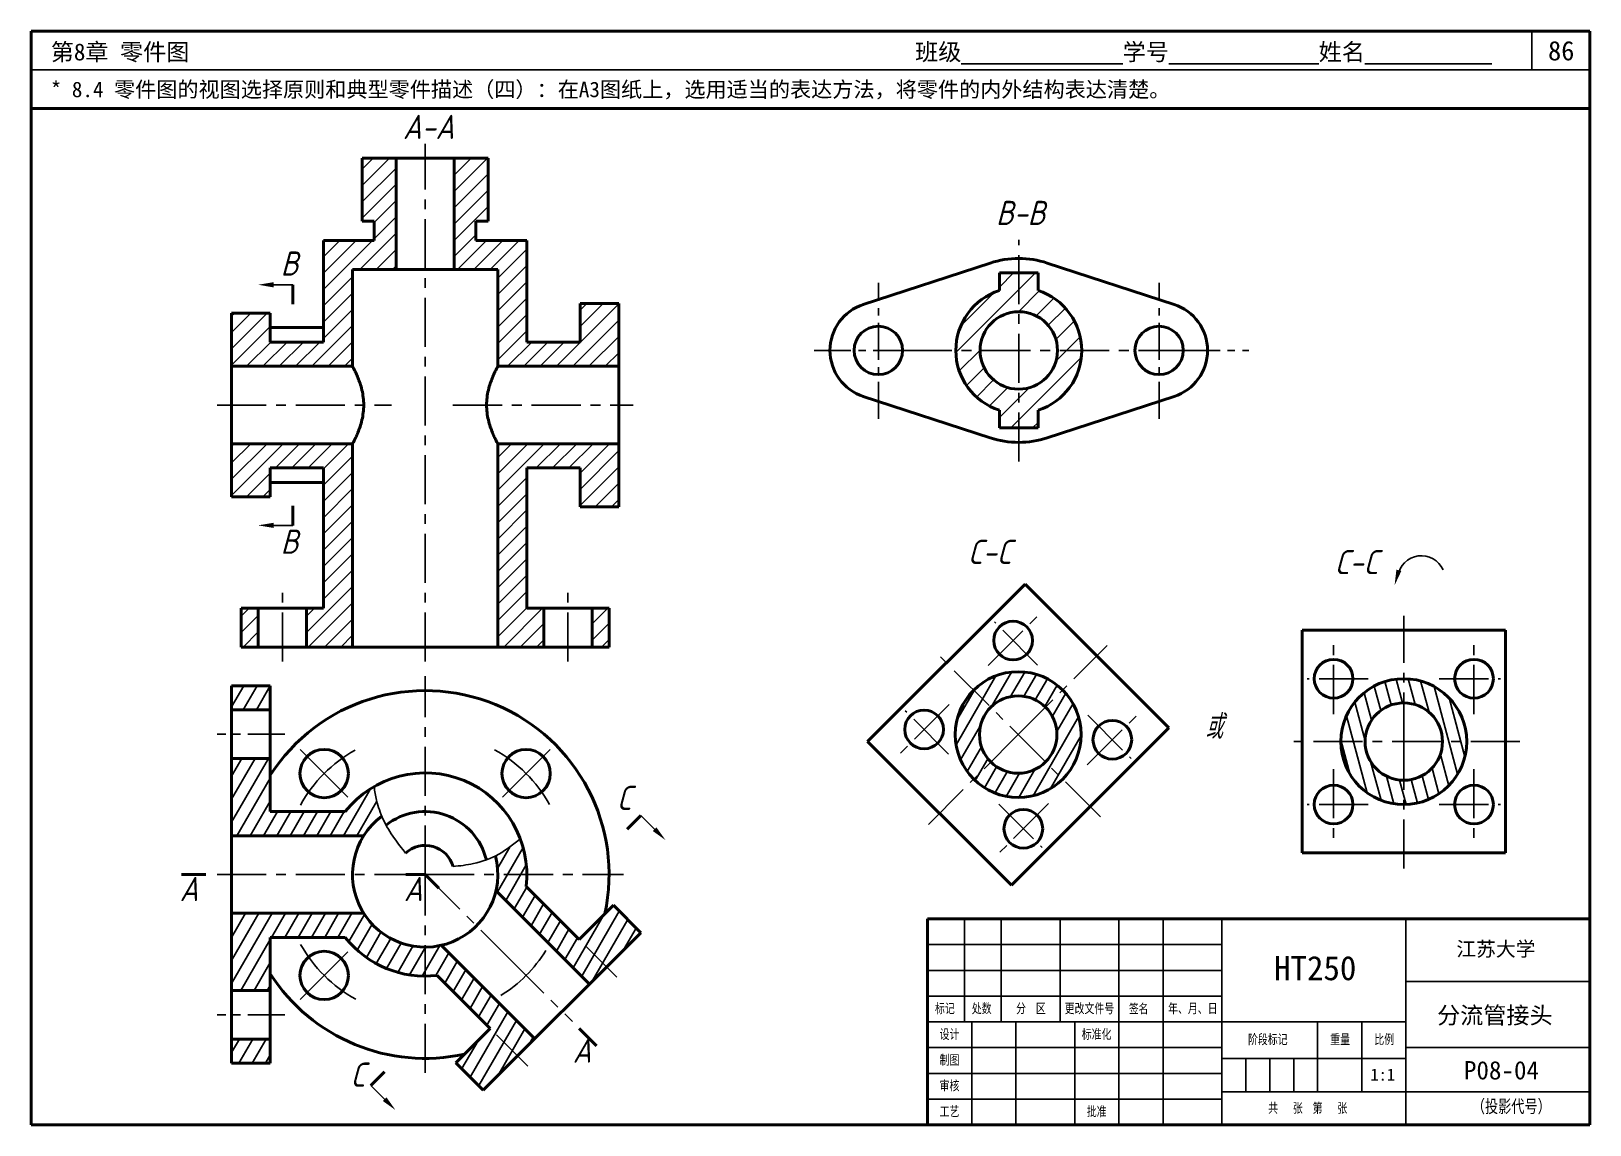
# Model space of a CAD drawing. Header units: millimetres. Extents: x 0 to 322, y 0 to 226.
import ezdxf

# ---------------------------------------------------------------- set-up
doc = ezdxf.new("R2010")
doc.units = ezdxf.units.MM
doc.header["$LTSCALE"] = 0.32
doc.linetypes.add('CENTER', pattern=[50.8, 31.75, -6.35, 6.35, -6.35])
doc.linetypes.add('HIDDEN', pattern=[9.525, 6.35, -3.175])
for name, color, linetype in [('点画线层', 7, 'CENTER'), ('细实线层', 7, 'Continuous'), ('虚线层', 7, 'HIDDEN')]:
    doc.layers.add(name, color=color, linetype=linetype)
doc.layers.add('粗实线层', color=7, linetype='Continuous', lineweight=50)
doc.styles.get("Standard").update_dxf_attribs({"font": 'gbeitc.shx', "height": 4, "bigfont": 'gbcbig.shx'})
doc.styles.add('宋体', font='', dxfattribs={"height": 3.5})
doc.styles.get('宋体').set_extended_font_data('SimSun')

msp = doc.modelspace()

# ---------------------------------------------------------------- hatches: boundary and pattern name
at = {"layer": '细实线层'}
h = msp.add_hatch(dxfattribs=at)
h.set_pattern_fill('ANSI31', color=256, scale=0.75)
h.set_pattern_definition([(45, (0, 1.093), (-1.683798, 1.683798), [])])
h.paths.add_polyline_path([(75.39, 199.74), (68.39, 199.74), (68.39, 186.74), (70.89, 186.74), (70.89, 182.74), (60.39, 182.74), (60.39, 161.74), (49.39, 161.74), (49.39, 167.74), (41.39, 167.74), (41.39, 156.74), (66.39, 156.74), (66.39, 176.74), (75.39, 176.74)])
h.paths.add_polyline_path([(66.39, 140.74), (41.39, 140.74), (41.39, 129.74), (49.39, 129.74), (49.39, 135.74), (60.39, 135.74), (60.39, 106.74), (56.89, 106.74), (56.89, 98.74), (66.39, 98.74)])
h.paths.add_polyline_path([(46.89, 106.74), (43.39, 106.74), (43.39, 98.74), (46.89, 98.74)], flags=17)
h.paths.add_polyline_path([(119.39, 106.74), (115.89, 106.74), (115.89, 98.74), (119.39, 98.74)])
h.paths.add_polyline_path([(105.89, 106.74), (102.39, 106.74), (102.39, 135.74), (113.39, 135.74), (113.39, 127.74), (121.39, 127.74), (121.39, 140.74), (96.39, 140.74), (96.39, 98.74), (105.89, 98.74)])
h.paths.add_polyline_path([(121.39, 169.74), (113.39, 169.74), (113.39, 161.74), (102.39, 161.74), (102.39, 182.74), (91.89, 182.74), (91.89, 186.74), (94.39, 186.74), (94.39, 199.74), (87.39, 199.74), (87.39, 176.74), (96.39, 176.74), (96.39, 156.74), (121.39, 156.74)])
h = msp.add_hatch(dxfattribs=at)
h.set_pattern_fill('ANSI31', color=256)
h.paths.add_polyline_path([(208.02, 172.4), (208.02, 176.03), (204.02, 176.03), (204.02, 168.03, -0.414214), (212.02, 160.03), (217.02, 160.03, 0.325305)])
h.paths.add_polyline_path([(204.02, 168.03), (204.02, 176.03), (200.02, 176.03), (200.02, 172.4, 0.325305), (191.02, 160.03), (196.02, 160.03, -0.414214)])
h.paths.add_polyline_path([(204.02, 152.03, -0.414214), (196.02, 160.03), (191.02, 160.03, 0.325305), (200.02, 147.66), (200.02, 144.03), (204.02, 144.03)])
h.paths.add_polyline_path([(217.02, 160.03), (212.02, 160.03, -0.414214), (204.02, 152.03), (204.02, 144.03), (208.02, 144.03), (208.02, 147.66, 0.325305)])
h = msp.add_hatch(dxfattribs=at)
h.set_pattern_fill('ANSI31', color=256, scale=0.75, angle=15)
edge = h.paths.add_edge_path()
edge.add_arc((203.91, 80.64), 13, 45, 405)
edge = h.paths.add_edge_path(flags=17)
edge.add_arc((203.91, 80.64), 8, 45, 405)
h = msp.add_hatch(dxfattribs=at)
h.set_pattern_fill('ANSI31', color=256, scale=0.75, angle=15)
h.set_pattern_definition([(60, (0, 0.3795), (-2.062223, 1.190625), [])])
h.paths.add_polyline_path([(49.39, 90.73), (41.39, 90.73), (41.39, 85.73), (49.39, 85.73)])
edge = h.paths.add_edge_path()
edge.add_line((49.39, 75.73), (41.39, 75.73))
edge.add_line((41.39, 75.73), (41.39, 59.73))
edge.add_line((41.39, 59.73), (68.7, 59.73))
edge.add_arc((81.39, 51.73), 15, 126.6656, 147.769, ccw=False)
edge.add_spline(control_points=[(72.44, 63.76), (71.97, 64.83), (71.29, 66.85), (70.98, 68.94), (70.84, 69.89)], knot_values=[9.073073, 9.073073, 9.073073, 9.073073, 12.563674, 15.419063, 15.419063, 15.419063, 15.419063], degree=3, periodic=0)
edge.add_arc((81.39, 51.73), 21, 120.1501, 141.7534)
edge.add_line((64.9, 64.73), (49.39, 64.73))
edge.add_line((49.39, 64.73), (49.39, 75.73))
h.paths.add_polyline_path([(68.7, 43.73), (41.39, 43.73), (41.39, 27.73), (49.39, 27.73), (49.39, 38.73), (64.9, 38.73, 0.229735), (81.39, 30.73), (81.39, 36.73, -0.257543)])
h.paths.add_polyline_path([(84.71, 37.1, -0.055773), (81.39, 36.73), (81.39, 30.73, 0.029476), (83.86, 30.87), (94.83, 19.91), (87.76, 12.84), (93.41, 7.18), (104.02, 17.79)])
h.paths.add_polyline_path([(120.28, 45.36), (113.21, 38.29), (102.25, 49.26, 0.029476), (102.39, 51.73), (96.39, 51.73, -0.055773), (96.02, 48.41), (115.33, 29.1), (125.94, 39.71)])
edge = h.paths.add_edge_path()
edge.add_spline(control_points=[(101.05, 59.11), (99.63, 57.98), (97.99, 56.66), (96.15, 55.68), (95.9, 55.56)], knot_values=[9.035394, 9.035394, 9.035394, 9.035394, 14.467533, 15.303949, 15.303949, 15.303949, 15.303949], degree=3, periodic=0)
edge.add_arc((81.39, 51.73), 15, 0, 14.787, ccw=False)
edge.add_line((96.39, 51.73), (102.39, 51.73))
edge.add_arc((81.39, 51.73), 21, 0, 20.5822)
h.paths.add_polyline_path([(49.39, 17.73), (41.39, 17.73), (41.39, 12.73), (49.39, 12.73)])
h = msp.add_hatch(dxfattribs=at)
h.set_pattern_fill('ANSI31', color=256, scale=0.75, angle=60)
h.set_pattern_definition([(105, (196.401, -122.016), (-2.30011, -0.616313), [])])
edge = h.paths.add_edge_path()
edge.add_arc((283.57, 79.19), 13, 90, 450)
edge = h.paths.add_edge_path(flags=17)
edge.add_arc((283.57, 79.19), 8, 90, 450)

# ---------------------------------------------------------------- linework, layer by layer
at = {"lineweight": 50}
for p, q in [((322, 226), (0, 226)), ((0, 226), (0, 0)), ((322, 0), (322, 226)), ((322, 210), (0, 210)), ((322, 42.56), (185.2, 42.56)), ((185.2, 42.56), (185.2, 0)), ((0, 0), (322, 0))]:
    msp.add_line(p, q, dxfattribs=at)
for p, q in [((310, 218), (310, 226)), ((322, 218), (0, 218)), ((192.8, 42.56), (192.8, 21.28)), ((200.4, 42.56), (200.4, 21.28)), ((212.56, 42.56), (212.56, 21.28)), ((224.72, 42.56), (224.72, 0)), ((233.84, 42.56), (233.84, 0)), ((246, 42.56), (246, 0)), ((284, 42.56), (284, 0)), ((185.2, 37.24), (246, 37.24)), ((185.2, 31.92), (246, 31.92)), ((284, 29.64), (322, 29.64)), ((185.2, 26.6), (246, 26.6)), ((185.2, 21.28), (284, 21.28)), ((194.32, 21.28), (194.32, 0)), ((203.44, 21.28), (203.44, 0)), ((215.6, 21.28), (215.6, 0)), ((265.76, 21.28), (265.76, 6.84)), ((274.88, 21.28), (274.88, 6.84)), ((185.2, 15.96), (246, 15.96)), ((246, 13.68), (284, 13.68)), ((250.94, 13.68), (250.94, 6.84)), ((255.88, 13.68), (255.88, 6.84)), ((260.82, 13.68), (260.82, 6.84)), ((284, 15.96), (322, 15.96)), ((185.2, 10.64), (246, 10.64)), ((246, 6.84), (322, 6.84)), ((284, 6.84), (292.17, 6.84)), ((284, 6.84), (292.17, 6.84)), ((185.2, 5.32), (246, 5.32))]:
    msp.add_line(p, q)
at = {"layer": '点画线层'}
for p, q in [((81.39, 95.74), (81.39, 202.74)), ((204.02, 137.07), (204.02, 182.87)), ((180.02, 160.03), (238.02, 160.03)), ((38.39, 148.74), (74.42, 148.74)), ((87.11, 148.74), (124.39, 148.74)), ((51.89, 95.74), (51.89, 111.91)), ((110.89, 95.74), (110.89, 111.91)), ((197.68, 94.91), (207.97, 105.2)), ((207.92, 95.02), (198.98, 103.96)), ((283.57, 79.19), (283.57, 105.19)), ((220.88, 63.67), (186.94, 97.61)), ((203.91, 80.64), (222.3, 99.02)), ((269.07, 84.88), (269.07, 99.44)), ((298.07, 84.88), (298.07, 99.44)), ((81.39, 51.73), (81.39, 92.73)), ((276.23, 92.19), (263.59, 92.19)), ((290.9, 92.19), (303.55, 92.19)), ((189.64, 86.87), (179.35, 76.58)), ((189.53, 76.63), (180.59, 85.57)), ((218.19, 74.41), (228.48, 84.7)), ((218.29, 84.64), (227.23, 75.7)), ((185.37, 62.09), (203.91, 80.64)), ((307.57, 79.19), (259.57, 79.19)), ((283.57, 52.97), (283.57, 79.19)), ((269.07, 73.51), (269.07, 58.95)), ((298.07, 73.51), (298.07, 58.95)), ((210.15, 66.37), (199.85, 56.07)), ((199.91, 66.26), (208.85, 57.32)), ((276.23, 66.19), (263.59, 66.19)), ((290.9, 66.19), (303.55, 66.19)), ((38.39, 51.73), (81.39, 51.73)), ((81.39, 10.73), (81.39, 51.73)), ((81.39, 51.73), (98.72, 34.4)), ((81.39, 51.73), (122.39, 51.73)), ((98.72, 34.4), (111.8, 21.32))]:
    msp.add_line(p, q, dxfattribs=at)
at = {"layer": '点画线层', "ltscale": 0.75}
for p, q in [((175.02, 145.91), (175.02, 174.01)), ((233.02, 145.91), (233.02, 174.01)), ((161.74, 160.03), (180.02, 160.03)), ((238.02, 160.03), (251.53, 160.03)), ((52.39, 80.73), (38.39, 80.73)), ((52.39, 22.73), (38.39, 22.73))]:
    msp.add_line(p, q, dxfattribs=at)
at = {"layer": '粗实线层'}
for p, q in [((94.39, 199.74), (68.39, 199.74)), ((68.39, 186.74), (68.39, 199.74)), ((75.39, 176.74), (75.39, 199.74)), ((87.39, 176.74), (87.39, 199.74)), ((94.39, 186.74), (94.39, 199.74)), ((68.39, 186.74), (70.89, 186.74)), ((70.89, 182.74), (70.89, 186.74)), ((91.89, 182.74), (91.89, 186.74)), ((91.89, 186.74), (94.39, 186.74)), ((60.39, 161.74), (60.39, 182.74)), ((70.89, 182.74), (60.39, 182.74)), ((102.39, 182.74), (91.89, 182.74)), ((102.39, 161.74), (102.39, 182.74)), ((171.91, 169.54), (198.12, 178.09)), ((209.91, 178.09), (236.12, 169.54)), ((96.39, 176.74), (66.39, 176.74)), ((66.39, 156.74), (66.39, 176.74)), ((96.39, 156.74), (96.39, 176.74)), ((200.02, 172.4), (200.02, 176.03)), ((200.02, 176.03), (208.02, 176.03)), ((208.02, 176.03), (208.02, 172.4)), ((54.07, 169.6), (54.07, 173.6)), ((41.39, 167.74), (41.39, 129.74)), ((49.39, 167.74), (41.39, 167.74)), ((49.39, 167.74), (49.39, 161.74)), ((113.39, 169.74), (121.39, 169.74)), ((113.39, 169.74), (113.39, 161.74)), ((121.39, 169.74), (121.39, 127.74)), ((60.39, 164.74), (49.39, 164.74)), ((60.39, 161.74), (49.39, 161.74)), ((102.39, 161.74), (113.39, 161.74)), ((66.39, 156.74), (41.39, 156.74)), ((96.39, 156.74), (121.39, 156.74)), ((198.12, 141.97), (171.91, 150.52)), ((236.12, 150.52), (209.91, 141.97)), ((200.02, 144.03), (200.02, 147.66)), ((208.02, 147.66), (208.02, 144.03)), ((208.02, 144.03), (200.02, 144.03)), ((66.39, 140.74), (41.39, 140.74)), ((66.39, 98.74), (66.39, 140.74)), ((96.39, 98.74), (96.39, 140.74)), ((96.39, 140.74), (121.39, 140.74)), ((60.39, 135.74), (49.39, 135.74)), ((49.39, 135.74), (49.39, 129.74)), ((60.39, 106.74), (60.39, 135.74)), ((102.39, 106.74), (102.39, 135.74)), ((102.39, 135.74), (113.39, 135.74)), ((113.39, 135.74), (113.39, 127.74)), ((60.39, 132.74), (49.39, 132.74)), ((49.39, 129.74), (41.39, 129.74)), ((54.07, 127.88), (54.07, 123.88)), ((121.39, 127.74), (113.39, 127.74)), ((172.8, 79.22), (205.33, 111.75)), ((205.33, 111.75), (235.03, 82.05)), ((43.39, 98.74), (43.39, 106.74)), ((60.39, 106.74), (43.39, 106.74)), ((46.89, 98.74), (46.89, 106.74)), ((56.89, 98.74), (56.89, 106.74)), ((119.39, 106.74), (102.39, 106.74)), ((105.89, 98.74), (105.89, 106.74)), ((115.89, 98.74), (115.89, 106.74)), ((119.39, 98.74), (119.39, 106.74)), ((262.57, 102.19), (304.57, 102.19)), ((262.57, 56.19), (262.57, 102.19)), ((304.57, 102.19), (304.57, 56.19)), ((43.39, 98.74), (119.39, 98.74)), ((41.39, 90.73), (41.39, 12.73)), ((49.39, 90.73), (41.39, 90.73)), ((49.39, 90.73), (49.39, 64.73)), ((49.39, 85.73), (41.39, 85.73)), ((235.03, 82.05), (202.5, 49.53)), ((172.8, 79.22), (202.5, 49.53)), ((49.39, 75.73), (41.39, 75.73)), ((64.9, 64.73), (49.39, 64.73)), ((123.14, 61.1), (125.97, 63.93)), ((68.7, 59.73), (41.39, 59.73)), ((262.57, 56.19), (304.57, 56.19)), ((36.08, 51.73), (31.08, 51.73)), ((81.39, 51.73), (77.39, 51.73)), ((81.39, 51.73), (84.22, 48.9)), ((96.02, 48.41), (115.33, 29.1)), ((102.25, 49.26), (113.21, 38.29)), ((120.28, 45.36), (113.21, 38.29)), ((120.28, 45.36), (125.94, 39.71)), ((68.7, 43.73), (41.39, 43.73)), ((64.9, 38.73), (49.39, 38.73)), ((49.39, 38.73), (49.39, 12.73)), ((93.41, 7.18), (125.94, 39.71)), ((84.71, 37.1), (104.02, 17.79)), ((83.86, 30.87), (94.83, 19.91)), ((49.39, 27.73), (41.39, 27.73)), ((94.83, 19.91), (87.76, 12.84)), ((113.24, 19.88), (116.78, 16.35)), ((49.39, 17.73), (41.39, 17.73)), ((49.39, 12.73), (41.39, 12.73)), ((73.01, 10.97), (70.18, 8.14)), ((87.76, 12.84), (93.41, 7.18))]:
    msp.add_line(p, q, dxfattribs=at)
for centre, radius in [((204.02, 160.03), 8), ((175.02, 160.03), 5), ((233.02, 160.03), 5), ((202.85, 100.08), 4), ((203.91, 80.64), 13), ((269.07, 92.19), 4), ((298.07, 92.19), 4), ((283.57, 79.19), 13), ((203.91, 80.64), 8), ((283.57, 79.19), 8), ((184.47, 81.7), 4), ((223.36, 79.58), 4), ((60.53, 72.59), 5), ((102.25, 72.59), 5), ((269.07, 66.19), 4), ((298.07, 66.19), 4), ((204.97, 61.19), 4), ((60.53, 30.87), 5)]:
    msp.add_circle(centre, radius, dxfattribs=at)
for centre, radius, start, end in [((204.02, 160.03), 19, 71.92, 108.08), ((204.02, 160.03), 13, 107.9202, 252.0798), ((204.02, 160.03), 13, 287.9202, 72.0798), ((175.02, 160.03), 10, 108.08, 251.92), ((233.02, 160.03), 10, 288.08, 71.92), ((204.02, 160.03), 19, 251.92, 288.08), ((81.39, 51.73), 38, 347.6369, 147.3631), ((81.39, 51.73), 21, 353.2466, 141.7534), ((81.39, 51.73), 13, 13.4471, 128.3651), ((81.39, 51.73), 15, 126.6656, 14.787), ((81.39, 51.73), 6, 15.8643, 132.3456), ((81.39, 51.73), 21, 218.2466, 276.7534), ((81.39, 51.73), 38, 212.6369, 282.3631)]:
    msp.add_arc(centre, radius, start, end, dxfattribs=at)
for points, knots in [([(68.7, 148.74), (68.7, 149.25), (68.67, 149.78), (68.54, 150.82), (68.45, 151.34), (68.22, 152.32), (68.08, 152.79), (67.79, 153.65), (67.64, 154.04), (67.36, 154.74), (67.21, 155.07), (66.94, 155.66), (66.82, 155.91), (66.61, 156.32), (66.53, 156.48), (66.42, 156.69), (66.39, 156.74), (66.39, 156.74)], [0, 0, 0, 0, 1.545409, 1.545409, 3.090818, 3.090818, 4.636227, 4.636227, 6.181637, 6.181637, 7.72137, 7.72137, 9.261103, 9.261103, 10.800837, 10.800837, 12.34057, 12.34057, 12.34057, 12.34057]), ([(94.08, 148.74), (94.08, 149.25), (94.11, 149.78), (94.24, 150.82), (94.34, 151.34), (94.57, 152.32), (94.71, 152.79), (94.99, 153.65), (95.14, 154.04), (95.43, 154.74), (95.57, 155.07), (95.84, 155.66), (95.97, 155.91), (96.17, 156.32), (96.26, 156.48), (96.37, 156.69), (96.39, 156.74), (96.39, 156.74)], [0, 0, 0, 0, 1.545409, 1.545409, 3.090818, 3.090818, 4.636227, 4.636227, 6.181637, 6.181637, 7.72137, 7.72137, 9.261103, 9.261103, 10.800837, 10.800837, 12.34057, 12.34057, 12.34057, 12.34057]), ([(66.39, 140.74), (66.39, 140.74), (66.42, 140.79), (66.53, 141), (66.61, 141.15), (66.82, 141.56), (66.94, 141.82), (67.21, 142.4), (67.36, 142.73), (67.64, 143.43), (67.79, 143.83), (68.08, 144.69), (68.22, 145.16), (68.45, 146.14), (68.54, 146.65), (68.67, 147.69), (68.7, 148.22), (68.7, 148.74)], [37.02171, 37.02171, 37.02171, 37.02171, 38.561443, 38.561443, 40.101176, 40.101176, 41.640909, 41.640909, 43.180643, 43.180643, 44.726052, 44.726052, 46.271461, 46.271461, 47.81687, 47.81687, 49.362279, 49.362279, 49.362279, 49.362279]), ([(96.39, 140.74), (96.39, 140.74), (96.37, 140.79), (96.26, 141), (96.17, 141.15), (95.97, 141.56), (95.84, 141.82), (95.57, 142.4), (95.43, 142.73), (95.14, 143.43), (94.99, 143.83), (94.71, 144.69), (94.57, 145.16), (94.34, 146.14), (94.24, 146.65), (94.11, 147.69), (94.08, 148.22), (94.08, 148.74)], [37.02171, 37.02171, 37.02171, 37.02171, 38.561443, 38.561443, 40.101176, 40.101176, 41.640909, 41.640909, 43.180643, 43.180643, 44.726052, 44.726052, 46.271461, 46.271461, 47.81687, 47.81687, 49.362279, 49.362279, 49.362279, 49.362279])]:
    msp.add_open_spline(points, degree=3, knots=knots, dxfattribs=at)
at = {"layer": '细实线层'}
for p, q in [((50.07, 173.6), (54.07, 173.6)), ((50.07, 123.88), (54.07, 123.88)), ((65.44, 67.68), (55.56, 77.56)), ((97.35, 67.68), (107.22, 77.56)), ((128.8, 61.1), (125.97, 63.93)), ((65.44, 35.77), (55.56, 25.9)), ((114.63, 36.88), (120.99, 30.52)), ((96.15, 18.59), (102.61, 12.13)), ((73.01, 5.31), (70.18, 8.14))]:
    msp.add_line(p, q, dxfattribs=at)
for centre, radius, start, end in [((287.22, 112.68), 4.92, 24.0624, 171.9076), ((81.39, 51.73), 29.5, 119.3084, 150.8935), ((81.39, 51.73), 29.5, 29.3084, 60.8935), ((81.39, 51.73), 29.5, 209.3084, 240.8935), ((81.39, 51.73), 29.5, 302.0544, 327.7946)]:
    msp.add_arc(centre, radius, start, end, dxfattribs=at)
for points in [[(77.35, 56.16), (75.03, 59.18), (72.72, 63.13), (71.34, 67.08), (70.84, 69.89)], [(87.16, 53.37), (91.36, 53.98), (96.63, 55.95), (101.05, 59.11)]]:
    msp.add_spline(points, degree=3, dxfattribs=at)
for points in [[(50.07, 174.13), (50.07, 173.06), (46.87, 173.6)], [(50.07, 123.35), (50.07, 124.41), (46.87, 123.88)], [(283.06, 114.44), (282.04, 114.73), (281.67, 111.51)], [(129.17, 61.47), (128.42, 60.72), (131.06, 58.83)], [(72.63, 4.94), (73.39, 5.69), (75.27, 3.05)]]:
    msp.add_solid(points, dxfattribs=at)
at = {"layer": '虚线层'}
msp.add_line((242.91, 161.5), (242.91, 158.56), dxfattribs=at)

# ---------------------------------------------------------------- texts
at = {"style": '宋体'}
for s, height, p in [('第8章 零件图', 3.5, (4.05, 219.96)), ('班级%%U              %%U学号%%U             %%U姓名%%U           ', 3.5, (182.61, 219.96)), ('86', 4, (313.37, 219.96)), ('* 8.4 零件图的视图选择原则和典型零件描述（四）：在A3图纸上，选用适当的表达方法，将零件的内外结构表达清楚。', 3.2, (4.05, 212.36)), ('江苏大学', 3, (294.42, 34.85)), ('HT250', 5, (256.76, 29.89)), ('分流管接头', 3.5, (290.45, 20.9)), ('P08-04', 3.8, (295.99, 9.38)), ('1:1', 2.5, (276.67, 9.13))]:
    msp.add_text(s, height=height, dxfattribs=at).set_placement(p)
at = {"style": '宋体', "width": 0.75}
for s, height, p in [('标记', 2, (186.72, 23.07)), ('处数', 2, (194.32, 23.07)), ('分  区', 2, (203.46, 23.07)), ('更改文件号', 2, (213.51, 23.07)), ('签名', 1.9, (226.8, 23.07)), ('年、月、日', 2, (234.87, 23.07)), ('设计', 2, (187.67, 17.75)), ('标准化', 2, (217.04, 17.75)), ('阶段标记', 2, (251.38, 16.68)), ('重量', 2, (268.36, 16.68)), ('比例', 2, (277.48, 16.68)), ('制图', 2, (187.67, 12.43)), ('审核', 2, (187.67, 7.11)), ('工艺', 2, (187.67, 1.79)), ('批准', 2, (218.07, 1.79)), ('共   张  第   张', 2, (255.54, 2.49)), ('（投影代号）', 2.66, (297.62, 2.49))]:
    msp.add_text(s, height=height, dxfattribs=at).set_placement(p)
at = {"layer": '细实线层'}
for s, p in [('A-A', (76.81, 203.72)), ('B-B', (199.32, 185.94)), ('B', (51.55, 175.48)), ('B', (51.55, 118)), ('C-C', (193.49, 115.9)), ('C-C', (269.25, 113.79)), ('或', (242.51, 79.79)), ('C', (120.96, 65.07)), ('A', (30.68, 46.24)), ('A', (77.01, 46.24)), ('A', (111.88, 12.85)), ('C', (65.94, 7.87))]:
    msp.add_text(s, height=5, dxfattribs=at).set_placement(p)

doc.saveas('drawing.dxf')
